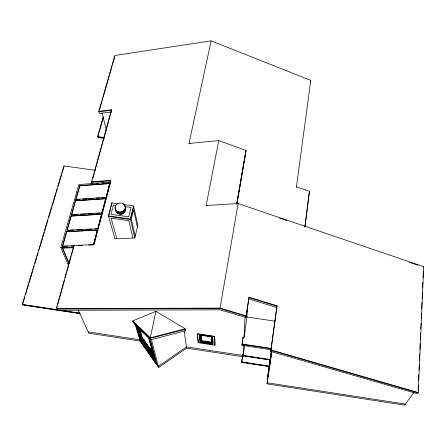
<?xml version="1.0" encoding="UTF-8"?>
<svg xmlns="http://www.w3.org/2000/svg" width="446" height="446" viewBox="0 0 446 446"><rect width="100%" height="100%" fill="white"/><g stroke="black" fill="none" stroke-linecap="round" stroke-linejoin="round"><path stroke-width="0.67" d="M304.98 226.969L309.429 191.367L296.462 186.779L296.395 187.236L310.762 80.352L211.142 40.87L189.015 143.461L218.763 140.607L246.008 150.441L237.071 203.571M271.207 349.775L241.994 345.343L242.055 344.011L271.402 348.454M418.125 390.763L418.365 385.199M418.577 380.338L418.816 374.774M419.028 369.912L419.273 364.349M419.452 360.178L419.725 353.923M419.903 349.753L420.177 343.498M420.355 339.334L420.628 333.078M420.807 328.908L421.052 323.344M421.264 318.483L421.503 312.919M421.682 308.749L421.955 302.494M422.133 298.324L422.407 292.069M422.591 287.899L422.83 282.34M423.042 277.479L423.31 271.224M56.491 309.056L220.062 308.52L246.097 316.286L249.03 297.17L277.011 305.755L270.755 351.448L417.384 393.701L418.253 392.558L423.7 266.652L238.131 203.532L206.136 205.472L218.763 140.607M269.445 366.456L241.693 362.208L241.704 361.912L242.652 355.769L270.332 359.989M242.953 338.676L243.02 337.198L244.051 337.354L246.928 316.983L247.541 305.906M242.25 361.812L242.223 362.403L269.423 366.567M270.354 359.866L242.607 355.635L242.691 354.86L243.181 354.932L244.653 345.321M241.693 362.208L242.652 355.769M242.607 355.635L242.691 354.86M243.137 355.841L243.165 355.233L242.68 355.161M243.181 354.932L243.644 345.578M244.051 337.354L245.066 316.9M57.868 310.282L220.095 309.842L246.036 317.463L246.12 315.891L220.051 308.08L56.302 308.688L73.885 245.439L93.794 244.614L110.825 180.312L91.575 181.829L92.138 183.707M249.03 297.17L246.036 317.463M304.874 227.025L309.429 191.367M277.011 305.755L270.923 350.3L418.036 392.848M267.717 379.212L267.349 379.156L269.579 362.81M414.011 392.458L404.544 405.13L267.07 383.867L267.795 378.543M268.091 376.485L268.275 375.125M268.514 373.408L268.737 371.719M268.966 370.113L269.2 368.312M269.412 366.818L269.635 365.19M269.914 363.083L270.098 361.723M270.761 356.889L270.945 355.551M271.123 354.219L271.397 352.212M271.686 351.264L269.741 365.586L269.351 365.525L271.307 351.113L269.406 364.126L269.919 364.187M243.02 337.198L242.039 344.345L271.352 348.783M242.858 339.328L241.994 345.343M244.263 336.802L245.027 331.395M270.755 351.448L270.978 349.915L418.253 392.558M310.455 82.46L310.762 80.352M267.349 379.156L269.535 364.126M269.824 363.841L270.075 362.124M270.276 360.758L270.516 359.169M270.683 358.021L270.984 355.964M271.151 354.676L271.402 353.165M268.559 373.358L268.76 371.997M269.044 370.113L269.239 368.797M267.07 383.867L271.893 351.353M220.051 308.08L238.131 203.532M214.966 345.237L214.621 336.317L197.388 333.714L197.322 334.076L198.219 342.695L214.966 345.237L214.621 336.317M200.973 335.23L201.514 341.056L211.889 342.628L212.012 341.915M236.631 204.374L246.008 150.441M236.859 203.493L245.991 150.96M210.111 336.474L212.129 336.78L212.519 343.704L200.667 341.904L200.193 334.851M201.514 341.056L201.04 334.868M199.412 335.063L212.564 337.053L212.959 344.295L200.12 342.35L199.412 335.063L199.479 334.701L200.795 334.901M198.219 342.695L198.28 342.338M200.12 342.35L199.479 334.701M155.938 311.341L150.28 337.828L150.804 339.846L185.503 330.737L185.224 328.769L155.938 311.341L132.769 320.858L133.376 322.865L150.804 339.846M117.939 203.761L111.823 202.902L108.439 215.897L114.956 238.822L134.82 237.935L137.831 225.308L133.571 205.957L124.055 204.619M133.683 206.453L130.494 219.493L108.579 216.388M134.82 237.935L130.383 219.008L133.571 205.957M108.752 215.741L109.426 213.143M109.761 211.844L110.775 207.947M111.11 206.649L111.784 204.051M67.368 246.136L62.49 246.164L66.666 231.535L97.367 230.002L93.42 244.887L88.609 245.088M97.769 228.87L101.576 214.125L71.12 215.931L67.034 230.253L71.187 216.109L101.627 214.309L97.769 228.87L95.043 229.01M75.547 200.834L105.747 198.771L101.967 213.026L105.691 198.587L75.486 200.65L71.55 214.849L75.486 200.65M101.961 197.801L106.076 197.522L109.727 183.373L79.756 185.681L75.837 199.418L80.018 199.317M93.649 244.414L97.367 230.002M106.076 197.522L109.777 183.568L79.823 185.87L75.904 199.596M94.117 244.369L95.182 240.355M95.533 239.017L96.949 233.665M97.306 232.327L98.722 226.969M99.079 225.631L100.495 220.279M100.846 218.941L107.224 194.846M107.581 193.508L108.997 188.156M109.354 186.813L110.77 181.461M91.575 181.829L111.623 109.738L98.834 111.271L99.335 113.312L100.032 113.407L111.439 112.052M56.681 308.392L57.233 306.396M57.601 305.064L59.452 298.413M59.82 297.081L64.441 280.45M65.183 277.791L66.66 272.467M67.028 271.14L68.879 264.489M69.247 263.157L71.098 256.506M71.466 255.173L73.869 246.526M92.088 180.965L91.714 182.303L110.959 180.831M92.829 178.3L94.312 172.964M94.68 171.626L96.537 164.959M96.905 163.621L111.623 109.738M103.974 137.881L97.774 137.05L97.652 136.588L103.255 116.78M97.774 137.05L98.722 133.694M99.101 132.356L103.266 117.605M68.851 263.324L62.401 248.154L62.496 247.825L63.862 247.77M98.834 111.271L114.862 55.46L211.142 40.87M99.53 109.805L100.484 106.483M100.868 105.156L101.822 101.833M102.201 100.506L102.77 98.51M103.154 97.183L109.437 75.263M109.822 73.936L112.108 65.963M112.487 64.637L114.773 56.664M68.5 265.504L60.795 247.536L78.831 184.572L110.586 182.107M62.557 246.337L66.733 231.714L97.423 230.181M57.339 310.009L22.512 304.757L22.3 304.412L63.934 165.957L95.422 170.294M22.512 304.757L24.714 297.437M25.511 294.778L28.711 284.135M29.107 282.809L32.709 270.834M33.104 269.501L34.108 266.178M34.905 263.514L36.706 257.532M37.107 256.199L38.105 252.871M38.902 250.212L42.504 238.242M42.9 236.91L44.299 232.255M44.7 230.922L47.9 220.279M48.698 217.62L51.898 206.977M52.299 205.645L55.895 193.675M56.296 192.343L57.294 189.02M58.092 186.356L61.693 174.386M62.089 173.054L64.09 166.403M423.494 267.054L423.7 266.652M134.999 323.746L140.139 341.034L158.642 367.504L186.629 348.131L243.092 356.744M155.108 361.907L155.414 361.689L142.202 342.801L137.39 326.338L137.061 326.556L141.895 343.013L155.108 361.907L148.73 337.929L137.061 326.556M135.857 324.671L141.014 342.121L156.356 364.059L156.663 363.847L150.151 339.01M141.895 343.013L142.202 342.801M155.102 361.154L142.419 343.03L143.038 342.612L142.168 339.607M153.77 356.131L140.88 337.745L141.505 337.321L138.717 327.671M153.145 353.762L141.845 337.655L142.469 337.232M185.296 329.265L150.413 338.336L132.925 321.36M185.224 328.769L150.28 337.828L132.769 320.858M111.745 110.296L98.956 111.784M96.297 183.54L98.349 183.384M102.457 183.066L103.823 182.96M107.932 182.643L109.298 182.537M75.837 199.418L106.025 197.333M82.761 199.128L86.875 198.844M88.932 198.699L93.047 198.42M95.79 198.23L99.218 197.991M71.483 214.671L101.911 212.842M72.932 214.766L77.771 214.476M80.536 214.309L85.376 214.019M88.141 213.857L92.289 213.606M95.745 213.4L99.893 213.149M67.034 230.253L97.713 228.692M68.467 230.353L73.919 230.08M77.325 229.907L82.778 229.629M86.184 229.456L91.636 229.183M62.49 246.164L74.175 245.685M78.295 245.512L82.421 245.339M71.494 245.969L74.242 245.852L73.885 245.439M60.795 247.536L73.807 247.006M72.207 247.435L73.601 247.379M62.401 248.154L73.512 247.708M97.652 136.588L103.857 137.424M104.464 138.472L98.527 137.675L98.287 136.755M116.127 205.416L113.412 205.037L111.009 214.325L128.749 216.834L131.04 207.513L124.941 206.66M108.439 215.897L130.383 219.008M246.928 316.983L275.143 321.187M22.3 304.412L57.16 309.669M60.578 310.187L79.722 313.075M58.705 310.215L79.873 313.41M80.258 313.633L23.527 305.075L23.103 304.384M197.322 334.076L214.559 336.685M203.37 335.453L200.003 334.946L200.667 341.904M204.72 335.66L206.069 335.86M207.412 336.067L208.761 336.273M205.528 340.928L206.827 341.129M201.575 340.699L211.95 342.272L211.688 337.756M200.795 341.184L212.642 342.985M200.187 341.987L213.021 343.938M209.67 344.067L211.008 344.267M242.618 355.328L270.399 359.565M88.196 331.913L139.76 339.774L143.322 344.864M243.148 355.54L186.445 346.893L158.341 366.333L154.784 361.249M242.635 356.07L243.12 356.142M140.139 341.034L88.787 333.201L78.412 310.505M241.704 361.912L269.49 366.166M267.232 382.757L405.314 404.104M118.675 212.168L119.662 212.43A4.047 3.512 -13.8 0 0 124.111 210.361M248.712 298.881L276.76 307.472M249.002 297.616L276.944 306.185M206.136 205.472L207.028 205.773M279.636 218.183L286.884 220.647M409.456 262.32L418.025 265.231M189.015 143.461L190.28 143.913M136.342 325.145L137.803 326.561M139.821 328.702L142.257 331.071M144.504 333.441L137.691 326.807L140.88 337.745M147.425 336.284L148.886 337.706L151.004 345.695M144.03 339.451L144.811 340.566M147.147 343.894L147.927 345.003M149.878 347.78L151.049 349.447M152.683 352.435L142.157 337.444L139.659 328.747M145.156 342.299L146.712 344.513M148.267 346.726L149.042 347.835M150.597 350.049L152.153 352.268M141.505 337.321L153.229 354.029M143.211 340.036L144.772 342.26M146.333 344.485L147.888 346.709M149.449 348.934L151.01 351.158M144.777 343.66L143.986 342.528L143.367 342.946L142.48 339.863M146.756 346.486L148.741 349.313M150.324 351.576L151.908 353.834M153.976 357.441L143.679 342.74L143.144 340.889M143.038 342.612L154.533 359.03M141.716 342.472L142.503 343.598M144.075 345.851L145.647 348.097M148.011 351.47L148.797 352.596M150.765 355.412L152.727 358.222M154.305 360.468L156.663 363.847M144.504 346.559L146.483 349.38M148.061 351.643L149.644 353.901M151.227 356.164L153.597 359.554M56.302 308.688L57.071 310.16M62.496 247.825L69.208 263.636M66.666 231.535L66.833 231.953M71.12 215.931L71.282 216.36M79.756 185.681L79.906 186.133M101.576 214.125L101.794 214.855M137.452 328.763L138.416 332.053M138.806 333.363L139.386 335.336M140.161 337.968L140.741 339.941M142.419 343.03L141.02 338.23L153.892 356.594L154.929 360.502M139.141 328.289L141.845 337.655M140.557 330.536L141.131 332.543M105.691 198.587L105.903 199.334M116.83 238.738L111.071 218.15L128.755 220.653L132.908 238.025M111.823 202.902L111.957 203.404M153.524 354.553L154.043 356.499M151.183 346.364L153.597 355.479M149.466 337.901L156.356 364.059M109.727 183.373L109.928 184.142M151.456 339.696L158.642 367.504M102.145 112.933L106.36 130.433M135.249 236.118L131.291 219.081L133.56 209.787L137.401 227.098M184.07 330.519L186.629 348.131M197.388 333.714L198.214 341.675M200.628 337.299L200.862 339.835M201.464 338.397L201.581 339.69M211.515 336.189L211.889 342.628M212.296 336.741L212.525 340.906M212.63 336.685L212.948 342.617M124.975 206.782A5.129 4.449 -13.8 0 1 124.835 211.778A5.129 4.449 -13.8 0 1 119.55 213.874L117.214 212.92L115.809 211.036A5.129 4.449 -13.8 0 1 115.709 208.722M125.415 207.312A5.135 4.454 -13.8 0 1 124.3 211.761A5.135 4.454 -13.8 0 1 119.422 213.378L117.081 212.43L115.676 210.54A5.135 4.454 -13.8 0 1 115.453 209.397M122.672 203.816A5.146 4.46 -13.7 0 1 125.008 209.403A5.146 4.46 -13.7 0 1 118.731 212.302A5.146 4.46 -13.7 0 1 115.313 207.223M124.952 211.46A4.025 3.501 -13.8 0 1 121.73 214.353A4.025 3.501 -13.8 0 1 117.666 212.993M117.805 211.56A5.151 4.466 -13.7 0 0 125.281 206.944A5.151 4.466 -13.7 0 0 117.426 203.794A5.151 4.466 -13.7 0 0 117.805 211.56"/></g></svg>
